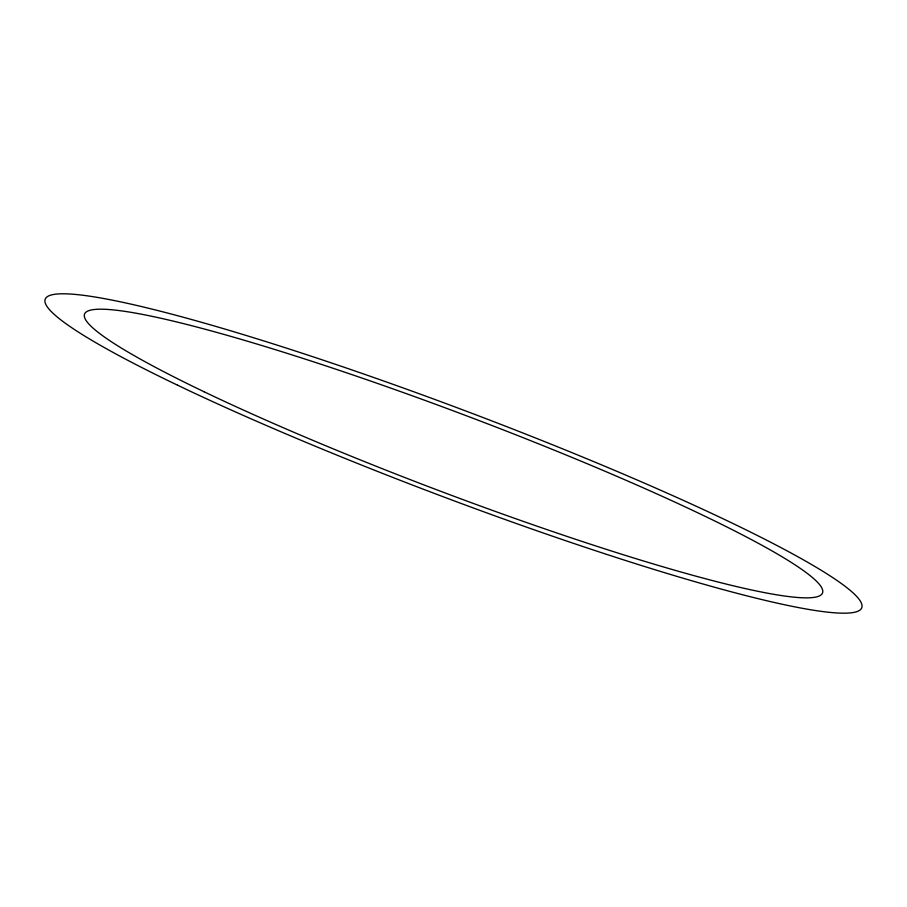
<?xml version="1.0" encoding="UTF-8"?>
<svg xmlns="http://www.w3.org/2000/svg" width="907" height="907" viewBox="0 0 907 907"><rect width="100%" height="100%" fill="white"/><g stroke="black" fill="none" stroke-linecap="round" stroke-linejoin="round"><path stroke-width="1.36" d="M177.557 385.192A436.414 44.103 20.7 0 0 852.376 612.656A436.414 44.103 20.7 0 0 330.556 362.653A436.414 44.103 20.7 0 0 177.557 385.192M204.052 391.745A394.522 39.874 20.7 0 0 814.089 597.373A394.522 39.874 20.7 0 0 342.358 371.382A394.522 39.874 20.7 0 0 204.052 391.745"/></g></svg>
